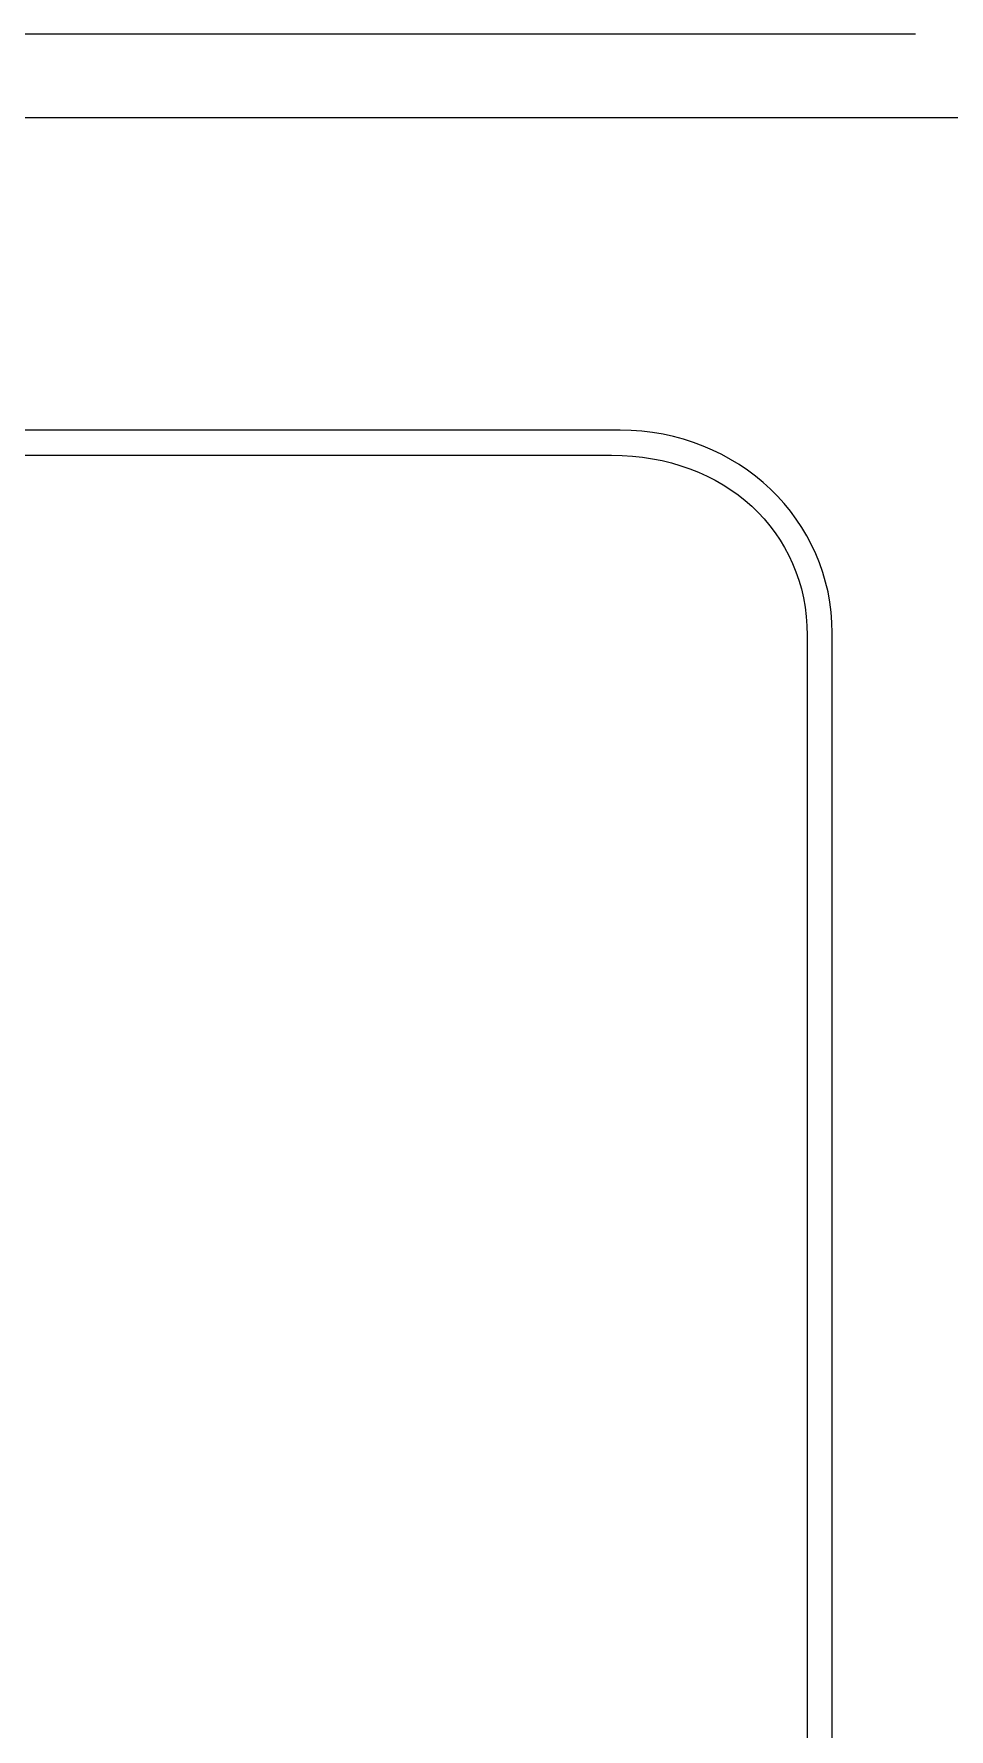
# Model space of a CAD drawing. Header units: millimetres. Extents: x -33000 to 294000, y 0 to 42408.
# Drawn here: x 57084.8 to 57304.3, y 14368.3 to 14774.6 of the extents above; entities that cross this region are included whole.
import ezdxf

# ---------------------------------------------------------------- set-up
doc = ezdxf.new("R2010")
doc.units = ezdxf.units.MM
doc.header["$LTSCALE"] = 50
doc.layers.add('arch', color=8, linetype='Continuous')

msp = doc.modelspace()

# ---------------------------------------------------------------- linework, layer by layer
at = {"layer": 'arch'}
for p, q in [((56646.24, 14774.6), (57296.21, 14774.6)), ((56666.24, 14754.6), (57316.21, 14754.6))]:
    msp.add_line(p, q, dxfattribs=at)
at = {"layer": 'arch', "linetype": 'Continuous'}
for p, q in [((57225.37, 14679.6), (56831.24, 14679.6)), ((56826.24, 14673.6), (57223.34, 14673.6)), ((57270.24, 14630.38), (57270.24, 14208.83)), ((57276.24, 14208.26), (57276.24, 14630.95))]:
    msp.add_line(p, q, dxfattribs=at)
msp.add_ellipse((57223.67, 14629.33, 0), major_axis=(50.27, 16.26), ratio=0.94634, start_param=5.986123, end_param=7.524613, dxfattribs=at)
at = {"layer": 'arch', "linetype": 'Continuous', "extrusion": (0, 0, -1)}
msp.add_ellipse((57213.66, 14621.46, 0), major_axis=(50.18, 31.64), ratio=0.825965, start_param=5.364314, end_param=6.763256, dxfattribs=at)

doc.saveas('drawing.dxf')
